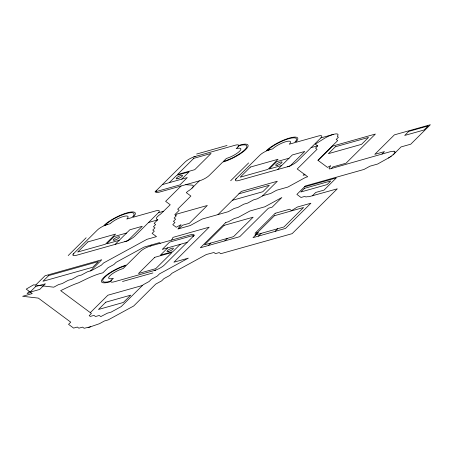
<?xml version="1.0" encoding="UTF-8"?>
<svg xmlns="http://www.w3.org/2000/svg" width="453" height="453" viewBox="0 0 453 453"><rect width="100%" height="100%" fill="white"/><g stroke="black" fill="none" stroke-linecap="round" stroke-linejoin="round"><path stroke-width="0.68" d="M394.988 152.491L394.937 151.642L394.076 151.206M394.982 152.502L394.563 153.261M171.63 240.079L173.023 237.366L209.184 227.18L173.924 262.196L188.329 258.136L159.479 273.884L157.276 276.07L151.336 279.314L149.133 281.5L143.193 284.744L121.155 306.63L111.07 312.14L107.333 313.187L100.798 316.596L99.269 315.464L95.532 316.517L94.003 315.379L90.266 316.432L89.196 315.639L91.404 313.448L60.657 290.628C66.591 287.825 72.44 284.801 78.686 282.763C86.534 278.901 94.298 274.824 102.899 272.808L107.967 267.768L113.907 264.524L116.115 262.338L144.014 247.106L159.428 242.638L160.283 243.272M394.552 153.278L393.011 154.875M29.298 291.392L27.095 293.578L30.827 292.53M35.651 285.084L45.057 275.747L101.772 259.762L90.583 270.871M68.188 255.577L86.149 237.746M73.029 254.212L97.52 229.892A8.035 2.027 -26.8 0 1 107.418 224.49M169.292 182.655L176.642 175.362L189.094 171.851L181.744 179.15M115.136 244.382L129.83 229.79L142.276 226.279L127.587 240.871L76.398 255.299A8.035 2.027 -26.8 0 1 73.85 253.403M181.075 186.013L165.634 201.347L170.226 204.756L160.594 214.088A10.713 2.701 -26.8 0 0 157.921 219.495L154.128 223.403L155.656 224.541L153.454 226.732L154.983 227.865L152.78 230.056L154.309 231.194L152.106 233.38L156.483 236.63L146.936 239.32L103.567 262.983L101.364 265.175L91.279 270.679L87.542 271.732L81.602 274.971L77.871 276.024L71.931 279.269L68.193 280.316L62.254 283.561L58.522 284.614L53.799 287.191L33.522 284.835L26.229 289.116L32.248 293.584L22.65 296.29L38.341 298.108L70.742 322.157L68.539 324.342L73.596 328.097L77.327 327.043L78.862 328.182L82.599 327.128L84.128 328.266L90.136 326.913L99.371 323.731L104.411 320.979L108.148 319.926L133.697 305.985L155.736 284.093L161.676 280.854L163.878 278.663L169.818 275.424L172.021 273.233L206.341 254.507L213.929 252.491L215.464 253.629L219.195 252.576L220.73 253.714L292.128 233.663L337.292 188.816L308.838 196.744A10.713 2.701 -26.8 0 0 305.9 196.981L304.75 196.415L301.013 197.468L296.885 194.405L305.384 185.957L364.019 169.439L369.959 166.194L377.587 164.048L389.031 157.661L393.266 154.654M163.692 211.245L158.391 212.74L134.717 236.251A8.035 2.027 -26.8 0 1 124.818 241.653M191.987 188.165L199.331 180.872A8.035 2.027 -26.8 0 0 209.229 175.464L222.7 162.089A18.743 4.723 -26.8 0 0 245.798 149.484A18.743 4.723 -26.8 0 0 239.841 145.068L236.172 148.714A10.713 2.701 -26.8 0 1 239.575 151.24A10.713 2.701 -26.8 0 1 226.375 158.442L223.352 161.444A17.316 4.366 -26.8 0 0 244.694 149.796A17.316 4.366 -26.8 0 0 239.19 145.713M175.617 215.317L176.885 214.059L207.321 205.481L189.36 223.318L182.446 225.266L178.963 228.725M110.339 281.273A17.316 4.366 -26.8 0 1 104.841 277.191A17.316 4.366 -26.8 0 1 126.177 265.543L123.159 268.544A10.713 2.701 -26.8 0 0 109.96 275.747A10.713 2.701 -26.8 0 0 113.363 278.272L109.688 281.919A18.743 4.723 -26.8 0 1 103.731 277.502A18.743 4.723 -26.8 0 1 126.829 264.897L140.3 251.517A8.035 2.027 -26.8 0 1 150.198 246.115L151.251 245.067M90.323 312.649L107.882 295.209L142.474 285.464M230.668 180.747L248.629 162.916M235.509 179.382L259.999 155.062A8.035 2.027 -26.8 0 1 269.897 149.66M167.786 247.836L160.441 255.135L172.893 251.625L180.237 244.331M217.984 214.592L241.341 191.398L277.31 181.262L262.508 195.962M277.615 169.552L292.31 154.96L304.756 151.449L290.067 166.041L238.878 180.47A8.035 2.027 -26.8 0 1 236.324 178.573M208.227 245.566L210.73 243.074M333.317 134.405L320.871 137.91L297.196 161.421A8.035 2.027 -26.8 0 1 287.298 166.823M224.869 240.849L227.332 238.397M304.252 174.19L303.119 175.317L305.039 174.773M318.108 160.436L332.508 146.126L375.395 134.043L346.007 163.227L332.864 166.931L331.251 168.539M258.363 236.138L261.132 233.391M275.186 231.24L277.734 228.714M312.304 195.855L315.741 192.44L324.042 190.101L336.285 177.944L304.416 186.919M381.987 154.071L384.472 151.596L374.79 154.326L394.382 134.869L430.35 124.734L410.758 144.19L401.075 146.919L393.555 154.382M391.284 156.211L390.962 156.432M390.469 156.766L390.163 156.965M389.642 157.293L389.314 157.485M388.77 157.814L388.436 158.006M90.764 326.709L90.419 326.823M89.921 326.975L89.592 327.072M196.608 154.054L227.038 145.481M193.748 156.891L235.249 145.198A8.035 2.027 -26.8 0 1 237.802 147.095M162.378 184.603L187.276 177.587L179.932 184.886L155.028 191.902L185.232 161.908A8.035 2.027 -26.8 0 1 195.13 156.506M311.075 147.638L317.553 145.815M199.331 180.872L159.213 192.174A8.035 2.027 -26.8 0 1 156.664 190.277M289.042 158.205L276.59 161.71L269.246 169.009L281.698 165.498M238.89 193.833L269.325 185.254L262.797 191.738L232.361 200.317M148.595 222.468L157.633 219.926M126.563 233.035L114.111 236.54L106.766 243.839L119.218 240.328M150.198 246.115L190.317 234.813A8.035 2.027 -26.8 0 1 192.87 236.704M187.157 242.378L162.253 249.399L169.598 242.1L194.501 235.084L164.297 265.079A8.035 2.027 -26.8 0 1 154.399 270.481M155.781 270.09L114.281 281.789A8.035 2.027 -26.8 0 1 111.727 279.892M122.491 281.506L152.927 272.927M89.116 327.196L88.805 327.27M88.369 327.366L88.08 327.423M185.764 184.694L192.01 185.118A10.713 2.701 -26.8 0 1 192.349 187.785L191.896 188.255A10.713 2.701 -26.8 0 1 187.706 191.359L186.291 192.644L190.883 196.053L177.661 209.184L179.19 210.322L174.784 214.699L176.313 215.832L174.111 218.023L175.639 219.161L173.437 221.347L174.971 222.485L172.763 224.671L176.251 227.264L181.036 224.654L177.938 229.014L190.226 225.549L202.106 219.071L228.25 211.698L234.19 208.459L237.927 207.406L243.867 204.167L247.598 203.114L253.538 199.869L257.276 198.822L263.216 195.577L270.684 193.471L276.624 190.232L287.831 187.072L305.645 177.35L307.723 176.766L297.219 168.975L317.06 149.275L315.526 148.137L317.729 145.945L315.288 144.139L323.946 138.692A10.713 2.701 -26.8 0 1 333.029 134.484L333.838 134.264A10.713 2.701 -26.8 0 1 337.298 136.308L338.391 137.242L336.183 139.428L337.717 140.566L317.881 160.266L327.491 167.4L330.69 165.656L329.048 168.556L329.642 168.997L390.26 151.71L394.059 151.206M267.547 150.322A17.316 4.366 -26.8 0 1 288.884 138.68A17.316 4.366 -26.8 0 1 294.382 142.763L289.263 144.201A10.713 2.701 -26.8 0 0 285.866 141.676A10.713 2.701 -26.8 0 0 272.666 148.884L266.438 150.634A18.743 4.723 -26.8 0 1 289.535 138.029A18.743 4.723 -26.8 0 1 295.492 142.452L318.317 136.019A8.035 2.027 -26.8 0 1 320.871 137.91M105.068 225.152A17.316 4.366 -26.8 0 1 126.404 213.51A17.316 4.366 -26.8 0 1 131.908 217.593L126.789 219.031A10.713 2.701 -26.8 0 0 123.386 216.506A10.713 2.701 -26.8 0 0 110.187 223.708L103.958 225.464A18.743 4.723 -26.8 0 1 127.055 212.859A18.743 4.723 -26.8 0 1 133.012 217.281L155.838 210.849A8.035 2.027 -26.8 0 1 158.391 212.74M35.702 286.511L29.989 292.185L39.671 289.456L45.385 283.782L35.702 286.511M48.669 275.6L42.956 281.273L92.757 267.236L98.471 261.562L48.669 275.6M87.916 241.891L77.712 252.021L105.385 244.229L115.589 234.093L87.916 241.891M193.782 158.335L177.457 174.547L194.75 169.677L211.075 153.465L193.782 158.335M105.821 302.179L98.471 309.473L123.375 302.457L130.719 295.158L105.821 302.179M154.784 257.31L138.454 273.521L155.747 268.652L172.072 252.434L154.784 257.31M250.396 167.061L240.192 177.191L267.859 169.399L278.063 159.263L250.396 167.061M225.787 222.497L200.317 247.791L239.756 236.676L268.397 208.227L272.134 207.174L281.857 197.514L264.886 206.778L249.948 210.99L238.068 217.468L234.331 218.522L228.397 221.766L225.787 222.497M224.099 225.373L204.507 244.83L233.561 236.642L253.148 217.185L224.099 225.373M335.311 146.789L328.374 153.68L361.573 144.326L368.51 137.435L335.311 146.789M275.203 213.278L255.028 233.318L258.414 232.446L252.984 237.655L285.526 228.414L310.894 203.221L297.406 207.021L291.5 210.622L289.609 209.218L275.203 213.278M274.501 215.685L254.909 235.141L283.957 226.959L303.55 207.502L274.501 215.685M304.501 188.352L300.826 191.998L327.111 184.592L330.786 180.945L304.501 188.352M408.782 131.393L404.699 135.447L424.07 129.988L428.153 125.934L408.782 131.393M168.726 251.46A3.573 0.9 -26.8 0 0 173.386 248.346A3.573 0.9 -26.8 0 0 168.414 249.875A3.573 0.9 -26.8 0 0 168.726 251.46M277.417 165.249A3.573 0.9 -26.8 0 0 282.072 162.134A3.573 0.9 -26.8 0 0 277.106 163.663A3.573 0.9 -26.8 0 0 277.417 165.249M114.937 240.079A3.573 0.9 -26.8 0 0 119.598 236.964A3.573 0.9 -26.8 0 0 114.626 238.493A3.573 0.9 -26.8 0 0 114.937 240.079M177.91 178.658A3.573 0.9 -26.8 0 0 182.565 175.543A3.573 0.9 -26.8 0 0 177.599 177.072A3.573 0.9 -26.8 0 0 177.91 178.658"/></g></svg>
